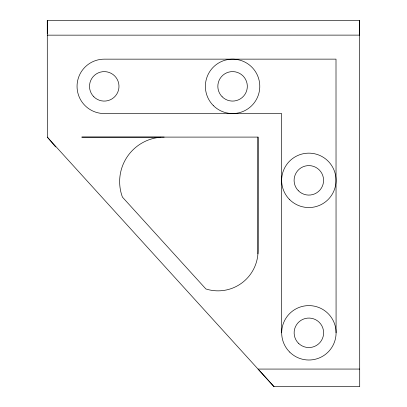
<?xml version="1.0" encoding="UTF-8"?>
<svg xmlns="http://www.w3.org/2000/svg" width="407" height="407" viewBox="0 0 407 407"><rect width="100%" height="100%" fill="white"/><g stroke="black" fill="none" stroke-linecap="round" stroke-linejoin="round"><path stroke-width="0.61" d="M257.926 253.846L258.007 137.093L81.761 137.113L164.163 137.103M273.987 386.589L359.717 386.65L359.615 20.37L47.283 20.35L47.314 137.113L273.987 386.625L258.069 369.073L359.712 369.063M47.288 35.155L359.615 35.119L359.615 20.37M47.314 137.118L55.596 146.932M336.08 332.804L336.004 59.132L104.243 59.157A27.198 27.198 0 0 0 77.05 86.36A27.198 27.198 0 0 0 104.258 113.553L281.619 113.538L281.68 332.809M258.007 137.093L258.038 250.839A40.003 40.003 0 0 1 205.881 288.96L122.426 197.115A44.526 44.526 0 0 1 160.74 137.235M47.283 20.35L47.288 33.608M298.412 190.776A14.749 14.749 0 0 0 323.082 184.162A14.749 14.749 0 0 0 305.016 166.107A14.749 14.749 0 0 0 298.412 190.776M213.354 105.586A27.198 27.198 0 0 0 258.857 93.381A27.198 27.198 0 0 0 225.534 60.078A27.198 27.198 0 0 0 213.354 105.586M222.156 96.769A14.749 14.749 0 0 0 246.825 90.156A14.749 14.749 0 0 0 228.765 72.1A14.749 14.749 0 0 0 222.156 96.769M298.453 343.238A14.749 14.749 0 0 0 323.122 336.625A14.749 14.749 0 0 0 305.062 318.564A14.749 14.749 0 0 0 298.453 343.238M289.652 352.045A27.198 27.198 0 0 0 335.159 339.845A27.198 27.198 0 0 0 301.841 306.537A27.198 27.198 0 0 0 289.652 352.045M93.829 96.78A14.738 14.738 0 0 0 118.483 90.171A14.738 14.738 0 0 0 100.432 72.12A14.738 14.738 0 0 0 93.829 96.78M289.611 199.583A27.198 27.198 0 0 0 335.114 187.388A27.198 27.198 0 0 0 301.801 154.075A27.198 27.198 0 0 0 289.611 199.583"/></g></svg>
